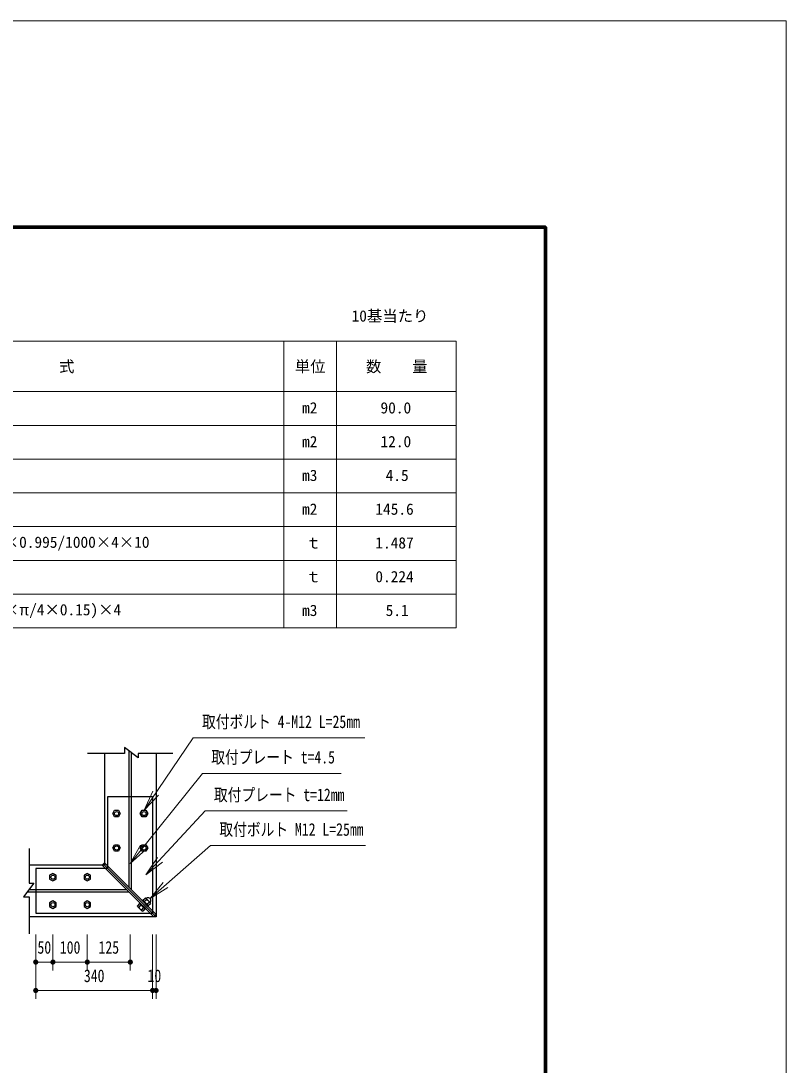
# Model space of a CAD drawing. Units: millimetres at full size, sheet at 1:40, with parts at other scales. Extents: x -800 to 17600, y -600 to 12480.
# Drawn here: x 13150 to 17600, y 6408 to 12480 of the extents above; entities that cross this region are included whole.
import ezdxf
from ezdxf.enums import TextEntityAlignment as Align

# ---------------------------------------------------------------- set-up
doc = ezdxf.new("R2010")
doc.units = ezdxf.units.MM
doc.header["$LTSCALE"] = 40
for name, color, linetype, lineweight in [('0_8', 7, 'Continuous', 13), ('D-STR-DIM\u3000寸法線、寸法値', 7, 'Continuous', 13), ('D-STR-HTXT\u3000旗上げ', 7, 'Continuous', 13), ('D-STR\u3000構造物外形線', 1, 'Continuous', 25), ('D-TTL', 7, 'Continuous', 70), ('V-nasSTD', 5, 'Continuous', 13)]:
    doc.layers.add(name, color=color, linetype=linetype, lineweight=lineweight)
doc.styles.add('ＭＳ ゴシック', font='')
doc.styles.get('ＭＳ ゴシック').set_extended_font_data('MS Gothic')

# ---------------------------------------------------------------- blocks, each defined once
blk = doc.blocks.new('open_arrow')
at = {"color": 0, "linetype": 'Continuous', "lineweight": -2}
blk.add_lwpolyline([(7.5, 1.25), (0, 0), (7.5, -1.25)], dxfattribs=at)
blk = doc.blocks.new('filled_dot')
at = {"color": 0, "linetype": 'Continuous', "lineweight": -2, "const_width": 1.25}
blk.add_lwpolyline([(-0.625, 0, 1), (0.625, 0, 1)], format="xyb", close=True, dxfattribs=at)

msp = doc.modelspace()

# ---------------------------------------------------------------- linework, layer by layer
at = {"layer": '0_8'}
for p, q in [((8910.78, 10618.18), (15681.32, 10618.18)), ((14679.1, 10618.18), (14679.1, 8950.42)), ((14985.87, 10618.18), (14985.87, 8950.42)), ((15681.32, 10618.18), (15681.32, 8950.42)), ((8910.78, 10324.4), (15681.32, 10324.4)), ((8910.78, 10128.12), (15681.32, 10128.12)), ((8910.78, 9931.84), (15681.32, 9931.84)), ((8910.78, 9735.55), (15681.32, 9735.55)), ((8910.78, 9539.27), (15681.32, 9539.27)), ((10084.59, 9342.98), (15681.32, 9342.98)), ((8910.78, 9146.7), (15681.32, 9146.7)), ((8910.78, 8950.42), (15681.32, 8950.42))]:
    msp.add_line(p, q, dxfattribs=at)
at = {"layer": 'D-STR-DIM\u3000寸法線、寸法値'}
for p, q in [((13236.02, 7167.68), (13236.02, 6959.09)), ((13236.02, 7167.68), (13236.02, 6794.05)), ((13336.02, 7167.68), (13336.02, 6959.09)), ((13336.02, 7167.68), (13336.02, 6959.09)), ((13536.02, 7167.68), (13536.02, 6959.09)), ((13536.02, 7167.68), (13536.02, 6959.09)), ((13786.02, 7167.68), (13786.02, 6959.09)), ((13916.02, 7167.68), (13916.02, 6794.05)), ((13916.02, 7167.68), (13916.02, 6794.05)), ((13936.02, 7167.68), (13936.02, 6794.05)), ((13236.02, 7007.09), (13336.02, 7007.09)), ((13336.02, 7007.09), (13536.02, 7007.09)), ((13536.02, 7007.09), (13786.02, 7007.09)), ((13236.02, 6842.05), (13916.02, 6842.05)), ((13916.02, 6842.05), (13936.02, 6842.05))]:
    msp.add_line(p, q, dxfattribs=at)
at = {"layer": 'D-STR-HTXT\u3000旗上げ'}
for points in [[(13866.02, 7889.67), (14151.51, 8310.48), (14167.51, 8310.48), (15149.13, 8310.48), (14759.59, 8310.48)], [(13785.99, 7579.72), (14205.45, 8104.5), (14221.45, 8104.5), (15012.3, 8104.5), (14683.33, 8104.5)], [(13876.9, 7513.72), (14220.58, 7885.67), (14236.58, 7885.67), (15047.81, 7885.67), (14726.1, 7885.67)], [(13900.92, 7376.63), (14252.38, 7684.13), (14268.38, 7684.13), (15153.05, 7684.13), (14808.46, 7684.13)]]:
    msp.add_lwpolyline(points, dxfattribs=at)
at = {"layer": 'D-STR\u3000構造物外形線'}
for p, q in [((13636.02, 8220.67), (13636.02, 7583.4)), ((13779.02, 7440.4), (13779.02, 8233.62)), ((13793.02, 7426.4), (13793.02, 8223.12)), ((13936.02, 8220.67), (13936.02, 7283.4)), ((13623.29, 7570.67), (13198.48, 7570.67)), ((13636.02, 7583.4), (13623.29, 7570.67)), ((13923.29, 7270.67), (13623.29, 7570.67)), ((13629.66, 7577.03), (13929.66, 7277.03)), ((13636.02, 7583.4), (13936.02, 7283.4)), ((13780.29, 7413.67), (13185.53, 7413.67)), ((13766.29, 7427.67), (13196.03, 7427.67)), ((13840.17, 7347.21), (13827.45, 7334.49)), ((13838.69, 7348.7), (13841.98, 7351.99)), ((13838.69, 7348.7), (13872.63, 7314.76)), ((13841.98, 7351.99), (13875.92, 7318.05)), ((13857.99, 7368), (13854.7, 7364.72)), ((13854.7, 7364.72), (13888.65, 7330.77)), ((13857.99, 7368), (13891.93, 7334.06)), ((13859.48, 7366.52), (13872.21, 7379.25)), ((13867.22, 7358.78), (13879.95, 7371.5)), ((13875.07, 7378.5), (13872.21, 7379.25)), ((13877.51, 7376.7), (13875.07, 7378.5)), ((13879.21, 7374.37), (13877.51, 7376.7)), ((13900.74, 7353.47), (13877.51, 7376.7)), ((13879.95, 7371.5), (13879.21, 7374.37)), ((13879.95, 7371.5), (13881.75, 7370.55)), ((13881.75, 7370.55), (13884.4, 7368.96)), ((13882.71, 7343.29), (13895.43, 7356.02)), ((13884.4, 7368.96), (13886.84, 7367.16)), ((13886.84, 7367.16), (13889.07, 7365.14)), ((13889.07, 7365.14), (13891.19, 7362.81)), ((13890.45, 7335.55), (13903.18, 7348.28)), ((13891.19, 7362.81), (13892.99, 7360.37)), ((13892.99, 7360.37), (13894.59, 7357.72)), ((13894.59, 7357.72), (13895.43, 7356.02)), ((13895.43, 7356.02), (13898.3, 7355.28)), ((13898.3, 7355.28), (13900.74, 7353.47)), ((13900.74, 7353.47), (13902.43, 7351.14)), ((13902.43, 7351.14), (13903.18, 7348.28)), ((13828.19, 7331.62), (13827.45, 7334.49)), ((13829.99, 7329.18), (13828.19, 7331.62)), ((13832.33, 7327.49), (13829.99, 7329.18)), ((13853.22, 7305.96), (13829.99, 7329.18)), ((13835.19, 7326.74), (13832.33, 7327.49)), ((13847.92, 7339.47), (13835.19, 7326.74)), ((13835.19, 7326.74), (13836.14, 7324.94)), ((13836.14, 7324.94), (13837.73, 7322.29)), ((13837.73, 7322.29), (13839.54, 7319.85)), ((13839.54, 7319.85), (13841.55, 7317.62)), ((13841.55, 7317.62), (13843.89, 7315.5)), ((13843.89, 7315.5), (13846.33, 7313.7)), ((13846.33, 7313.7), (13848.98, 7312.11)), ((13848.98, 7312.11), (13850.67, 7311.26)), ((13863.4, 7323.99), (13850.67, 7311.26)), ((13850.67, 7311.26), (13851.42, 7308.39)), ((13851.42, 7308.39), (13853.22, 7305.96)), ((13853.22, 7305.96), (13855.55, 7304.26)), ((13855.55, 7304.26), (13858.42, 7303.52)), ((13871.15, 7316.24), (13858.42, 7303.52)), ((13872.63, 7314.76), (13875.92, 7318.05)), ((13891.93, 7334.06), (13888.65, 7330.77)), ((13923.29, 7270.67), (13198.48, 7270.67)), ((13936.02, 7283.4), (13923.29, 7270.67))]:
    msp.add_line(p, q, dxfattribs=at)
at = {"layer": 'D-STR\u3000構造物外形線', "color": 4}
for p, q in [((13684.08, 7870.67), (13695.05, 7889.67)), ((13695.05, 7851.67), (13684.08, 7870.67)), ((13695.05, 7889.67), (13716.99, 7889.67)), ((13716.99, 7851.67), (13695.05, 7851.67)), ((13716.99, 7889.67), (13727.96, 7870.67)), ((13727.96, 7870.67), (13716.99, 7851.67)), ((13844.08, 7870.67), (13855.05, 7889.67)), ((13855.05, 7851.67), (13844.08, 7870.67)), ((13855.05, 7889.67), (13876.99, 7889.67)), ((13876.99, 7851.67), (13855.05, 7851.67)), ((13876.99, 7889.67), (13887.96, 7870.67)), ((13887.96, 7870.67), (13876.99, 7851.67)), ((13684.08, 7670.67), (13695.05, 7689.67)), ((13695.05, 7651.67), (13684.08, 7670.67)), ((13695.05, 7689.67), (13716.99, 7689.67)), ((13716.99, 7651.67), (13695.05, 7651.67)), ((13716.99, 7689.67), (13727.96, 7670.67)), ((13727.96, 7670.67), (13716.99, 7651.67)), ((13844.08, 7670.67), (13855.05, 7689.67)), ((13855.05, 7651.67), (13844.08, 7670.67)), ((13855.05, 7689.67), (13876.99, 7689.67)), ((13876.99, 7651.67), (13855.05, 7651.67)), ((13876.99, 7689.67), (13887.96, 7670.67)), ((13887.96, 7670.67), (13876.99, 7651.67)), ((13336.02, 7522.61), (13317.02, 7511.64)), ((13317.02, 7511.64), (13317.02, 7489.7)), ((13317.02, 7489.7), (13336.02, 7478.73)), ((13355.02, 7511.64), (13336.02, 7522.61)), ((13336.02, 7478.73), (13355.02, 7489.7)), ((13355.02, 7489.7), (13355.02, 7511.64)), ((13536.02, 7522.61), (13517.02, 7511.64)), ((13517.02, 7511.64), (13517.02, 7489.7)), ((13517.02, 7489.7), (13536.02, 7478.73)), ((13555.02, 7511.64), (13536.02, 7522.61)), ((13536.02, 7478.73), (13555.02, 7489.7)), ((13555.02, 7489.7), (13555.02, 7511.64)), ((13336.02, 7362.61), (13317.02, 7351.64)), ((13317.02, 7351.64), (13317.02, 7329.7)), ((13355.02, 7351.64), (13336.02, 7362.61)), ((13355.02, 7329.7), (13355.02, 7351.64)), ((13536.02, 7362.61), (13517.02, 7351.64)), ((13517.02, 7351.64), (13517.02, 7329.7)), ((13555.02, 7351.64), (13536.02, 7362.61)), ((13555.02, 7329.7), (13555.02, 7351.64)), ((13317.02, 7329.7), (13336.02, 7318.73)), ((13336.02, 7318.73), (13355.02, 7329.7)), ((13517.02, 7329.7), (13536.02, 7318.73)), ((13536.02, 7318.73), (13555.02, 7329.7))]:
    msp.add_line(p, q, dxfattribs=at)
at = {"layer": 'D-STR\u3000構造物外形線'}
for points in [[(13636.02, 8220.67), (13636.02, 7570.67), (13198.48, 7570.67)], [(13936.02, 8220.67), (13936.02, 7270.67), (13198.48, 7270.67)], [(14033.59, 8220.67), (13832.1, 8220.67), (13832.1, 8193.81), (13751.51, 8254.25), (13751.51, 8220.67), (13536.59, 8220.67)], [(13198.48, 7668.24), (13198.48, 7466.75), (13225.34, 7466.75), (13164.9, 7386.16), (13198.48, 7386.16), (13198.48, 7171.24)]]:
    msp.add_lwpolyline(points, dxfattribs=at)
at = {"layer": 'D-STR\u3000構造物外形線', "color": 4}
for points in [[(13656.02, 7550.67), (13656.02, 7970.67), (13916.02, 7970.67), (13916.02, 7290.67)], [(13656.02, 7550.67), (13236.02, 7550.67), (13236.02, 7290.67), (13916.02, 7290.67)]]:
    msp.add_lwpolyline(points, dxfattribs=at)
for centre in [(13706.02, 7870.67), (13866.02, 7870.67), (13706.02, 7670.67), (13866.02, 7670.67), (13336.02, 7500.67), (13536.02, 7500.67), (13336.02, 7340.67), (13536.02, 7340.67)]:
    msp.add_circle(centre, 12, dxfattribs=at)
at = {"layer": 'D-STR\u3000構造物外形線'}
msp.add_arc((13889.07, 7365.14), 16.5, 314.99988, 135.00012, dxfattribs=at)
at = {"layer": 'D-TTL'}
msp.add_lwpolyline([(600, 600), (600, 11280), (16200, 11280), (16200, 600)], close=True, dxfattribs=at)
at = {"layer": 'V-nasSTD'}
msp.add_lwpolyline([(-800, -600), (-800, 12480), (17600, 12480), (17600, -600)], close=True, dxfattribs=at)

# ---------------------------------------------------------------- block references
at = {"layer": 'D-STR-DIM\u3000寸法線、寸法値', "xscale": 12, "yscale": 12}
for p in [(13236.02, 7007.09), (13336.02, 7007.09), (13536.02, 7007.09), (13236.02, 6842.05), (13916.02, 6842.05)]:
    msp.add_blockref('filled_dot', p, dxfattribs=at)
at = {"layer": 'D-STR-DIM\u3000寸法線、寸法値', "xscale": 12, "yscale": 12, "rotation": 180}
for p in [(13336.02, 7007.09), (13536.02, 7007.09), (13786.02, 7007.09), (13916.02, 6842.05), (13936.02, 6842.05)]:
    msp.add_blockref('filled_dot', p, dxfattribs=at)
at = {"layer": 'D-STR-HTXT\u3000旗上げ', "xscale": 16, "yscale": 16}
for p, rotation in [((13866.02, 7889.67), 55.8), ((13785.99, 7579.72), 51.4), ((13876.9, 7513.72), 47.3), ((13900.92, 7376.63), 41.2)]:
    msp.add_blockref('open_arrow', p, dxfattribs=dict(at, rotation=rotation))

# ---------------------------------------------------------------- texts
at = {"layer": '0_8', "style": 'ＭＳ ゴシック'}
for s, p in [('10基当たり', (15072.97, 10711.77)), ('算\u3000\u3000\u3000\u3000\u3000式', (12834.86, 10418)), ('単位', (14742.91, 10418)), ('数\u3000\u3000量', (15156.74, 10418)), ('m2', (14785, 10177.52)), ('90.0', (15241.08, 10177.52)), ('m2', (14785, 9981.23)), ('12.0', (15241.08, 9981.23)), ('m3', (14785, 9784.95)), ('4.5', (15270.98, 9784.95)), ('m2', (14785, 9588.66)), ('145.6', (15211.18, 9588.66)), ('{(1.40-0.075×2)×8×2+0.62×28}×0.995/1000×4×10', (11622.87, 9396.28)), ('ｔ', (14806.49, 9392.38)), ('1.487', (15211.18, 9392.38)), ('ｔ', (14806.49, 9196.1)), ('0.224', (15211.18, 9196.1)), ('(1.40×1.40×0.65-0.2163×0.2163×π/4×0.15)×4', (11622.87, 9003.71)), ('m3', (14785, 8999.81)), ('5.1', (15270.98, 8999.81))]:
    msp.add_text(s, height=65.57, dxfattribs=at).set_placement(p, align=Align.BOTTOM_LEFT)
at = {"layer": 'D-STR-DIM\u3000寸法線、寸法値', "style": 'ＭＳ ゴシック', "width": 0.8}
for s, p in [('50', (13286.02, 7092.6)), ('100', (13436.02, 7092.6)), ('125', (13661.02, 7092.6)), ('340', (13576.02, 6927.56)), ('10', (13926.02, 6927.56))]:
    msp.add_text(s, height=73.31, dxfattribs=at).set_placement(p, align=Align.MIDDLE_CENTER)
at = {"layer": 'D-STR-HTXT\u3000旗上げ', "style": 'ＭＳ ゴシック', "width": 0.8}
for s, p in [('取付ボルト 4-M12 L=25㎜', (14203.02, 8345.99)), ('取付プレート t=4.5', (14256.97, 8140.02)), ('取付プレート t=12mm', (14272.09, 7921.18)), ('取付ボルト M12 L=25㎜', (14303.89, 7719.64))]:
    msp.add_text(s, height=73.31, dxfattribs=at).set_placement(p, align=Align.BOTTOM_LEFT)

doc.saveas('drawing.dxf')
